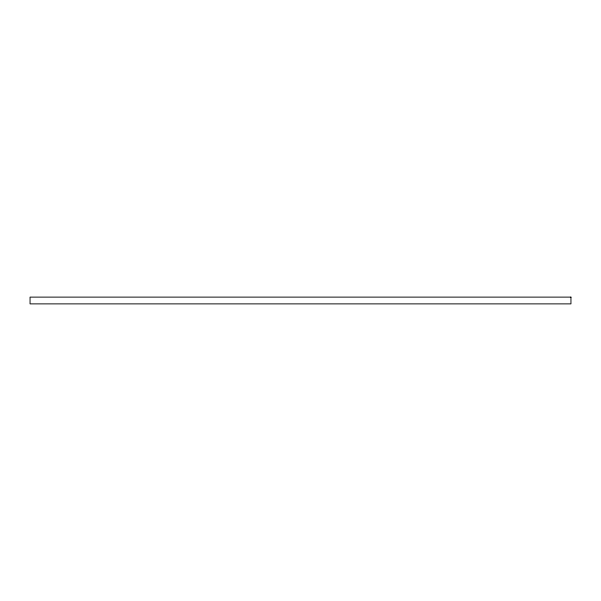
<?xml version="1.0" encoding="UTF-8"?>
<svg xmlns="http://www.w3.org/2000/svg" width="601" height="601" viewBox="0 0 601 601"><rect width="100%" height="100%" fill="white"/><g stroke="black" fill="none" stroke-linecap="round" stroke-linejoin="round"><path stroke-width="0.9" d="M570.95 297.119L30.05 297.119L30.05 303.881L570.95 303.881L570.95 297.119"/></g></svg>
